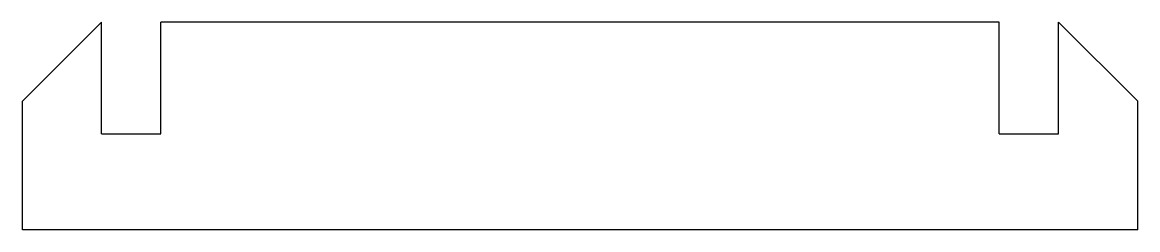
# Model space of a CAD drawing. Header units: millimetres. Extents: x -2202 to -2089, y -1957 to -1936.
import ezdxf

# ---------------------------------------------------------------- set-up
doc = ezdxf.new("R2010")
doc.units = ezdxf.units.MM

msp = doc.modelspace()

# ---------------------------------------------------------------- linework, layer by layer
at = {"linetype": 'Continuous', "extrusion": (-2.44929e-16, -1.83697e-16, -1)}
for p, q in [((-2193.66, -1936.29, -63.21), (-2201.66, -1944.29, -63.21)), ((-2193.66, -1947.61, -63.21), (-2193.66, -1936.29, -63.21)), ((-2187.66, -1947.61, -63.21), (-2187.66, -1936.29, -63.21)), ((-2102.91, -1936.29, -63.21), (-2187.66, -1936.29, -63.21)), ((-2102.91, -1947.61, -63.21), (-2102.91, -1936.29, -63.21)), ((-2096.91, -1947.61, -63.21), (-2096.91, -1936.29, -63.21)), ((-2088.91, -1944.29, -63.21), (-2096.91, -1936.29, -63.21)), ((-2201.66, -1957.32, -63.21), (-2201.66, -1944.29, -63.21)), ((-2088.91, -1957.32, -63.21), (-2088.91, -1944.29, -63.21)), ((-2193.66, -1947.61, -63.21), (-2187.66, -1947.61, -63.21)), ((-2102.91, -1947.61, -63.21), (-2096.91, -1947.61, -63.21)), ((-2088.91, -1957.32, -63.21), (-2201.66, -1957.32, -63.21))]:
    msp.add_line(p, q, dxfattribs=at)

doc.saveas('drawing.dxf')
